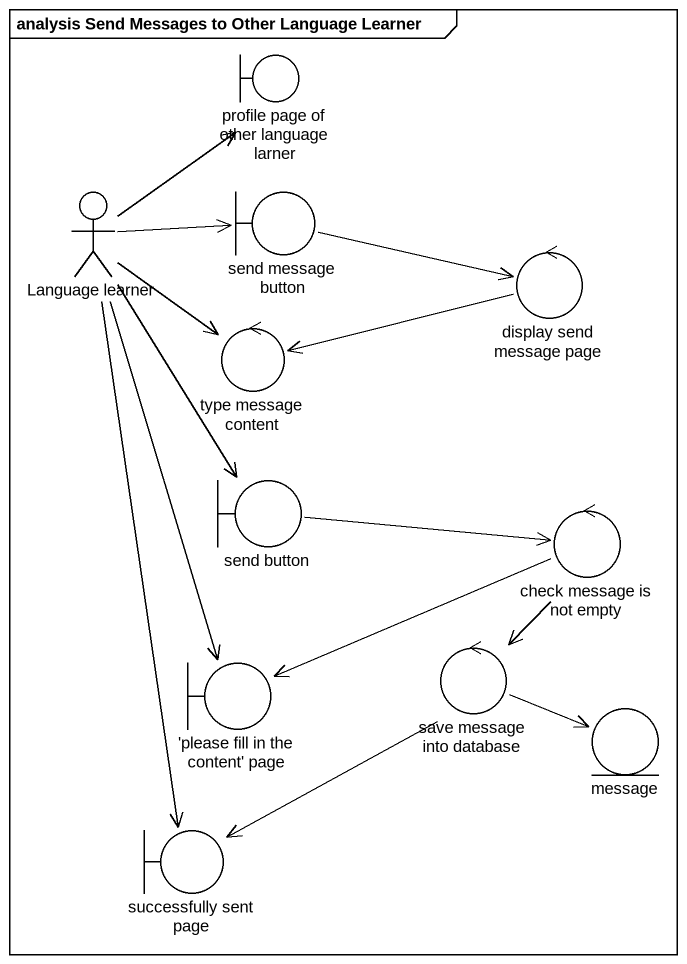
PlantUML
@startuml
mainframe analysis Send Messages to Other Language Learner
boundary "profile page of other language larner" as profile_page_of_other
actor "Language learner" as Language_learner
boundary "send message button" as send_message_button
control "display send message page" as display_send_message_page
control "type message content" as type_message_content
boundary "send button" as send_button
control "check message is not empty" as check_message_is_not_empty
boundary "'please fill in the content' page" as please_fill_in_the_content
control "save message into database" as save_message_into_database
entity message
boundary "successfully sent page" as successfully_sent_page
Language_learner -up-> profile_page_of_other
Language_learner -right-> send_message_button
Language_learner --> type_message_content
Language_learner --> send_button
Language_learner --> please_fill_in_the_content
Language_learner --> successfully_sent_page
send_message_button -right-> display_send_message_page
display_send_message_page -left-> type_message_content
send_button -right-> check_message_is_not_empty
check_message_is_not_empty -left-> please_fill_in_the_content
check_message_is_not_empty --> save_message_into_database
save_message_into_database -right-> message
save_message_into_database --> successfully_sent_page
@enduml
